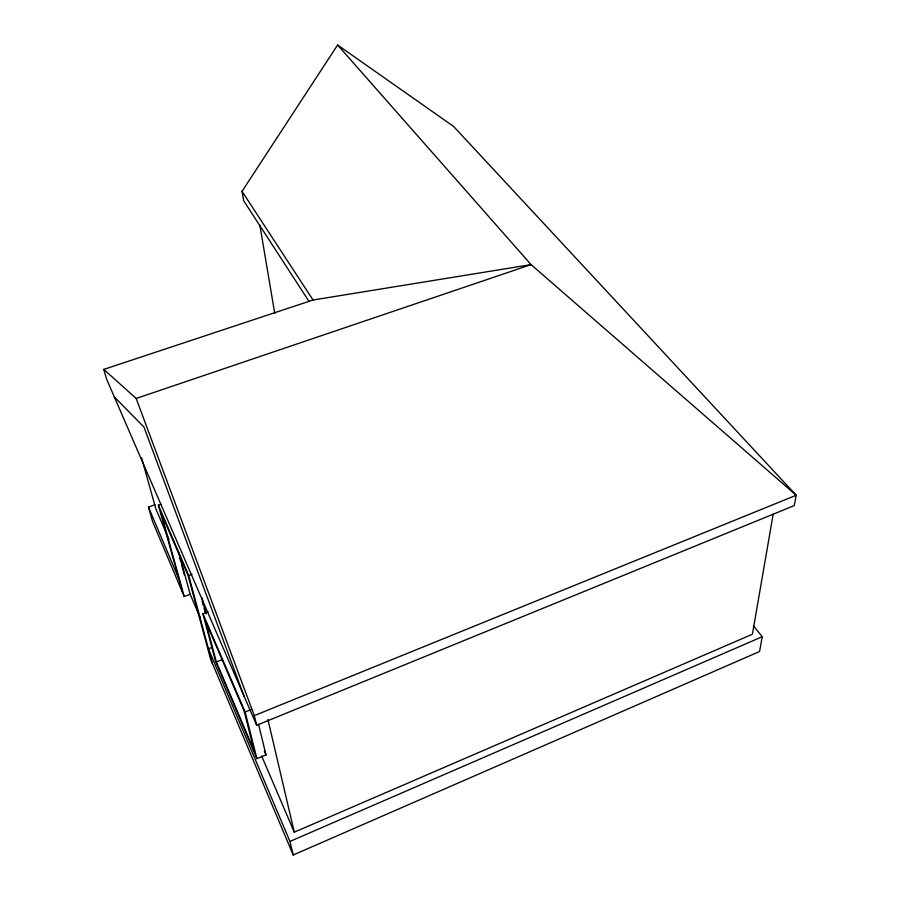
<?xml version="1.0" encoding="UTF-8"?>
<svg xmlns="http://www.w3.org/2000/svg" width="900" height="900" viewBox="0 0 900 900"><rect width="100%" height="100%" fill="white"/><g stroke="black" fill="none" stroke-linecap="round" stroke-linejoin="round"><path stroke-width="1.35" d="M773.224 513.911L752.4 634.252L294.277 832.185L261.675 756.034M753.379 625.826L762.244 636.716L759.555 651.521L293.197 855L210.611 659.126L188.01 575.224L160.909 512.359L184.219 596.52L190.17 594.27L178.909 552.825M309.116 301.567L243.686 200.745L242.032 191.351L337.59 45L453.634 126.484L796.207 495.248L794.273 505.586L256.68 725.288L106.582 379.091L103.793 369.394L313.043 300.015L531.067 264.623L796.207 495.248L254.306 715.624L256.68 725.288M293.197 855L289.935 841.433L762.244 636.716M208.024 611.775L202.916 613.732L215.528 661.174L256.905 758.655L265.984 754.886L258.514 724.174M256.905 758.655L245.138 711.99L251.066 709.582M216.349 661.916L205.481 620.989L244.08 710.876L254.261 751.185L216.349 661.916L222.502 659.486M212.197 647.314L208.429 648.788L289.935 841.433M212.254 663.019L188.73 575.539L192.06 574.29M184.219 596.52L152.539 521.381L148.466 507.06L155.047 504.686M182.734 592.976L158.377 505.192L160.931 504.281M103.793 369.394L136.181 398.464L531.067 264.623L337.59 45M114.311 396.9L143.977 427.084L244.17 696.431M242.032 191.351L313.043 300.015M158.377 505.192L188.73 575.539M264.33 751.05L265.984 754.886M202.916 613.732L245.138 711.99M168.964 539.505L155.891 508.961L141.536 457.718M190.17 594.27L200.498 618.469M148.466 507.06L178.763 578.666M136.181 398.464L254.306 715.624M179.674 557.696L180.765 561.712M181.496 564.379L184.399 575.077M201.836 597.465L206.134 613.755M202.151 601.178L203.22 605.239M203.94 607.939L205.009 612M267.919 719.482L294.277 832.185M259.83 224.989L274.759 313.47"/></g></svg>
